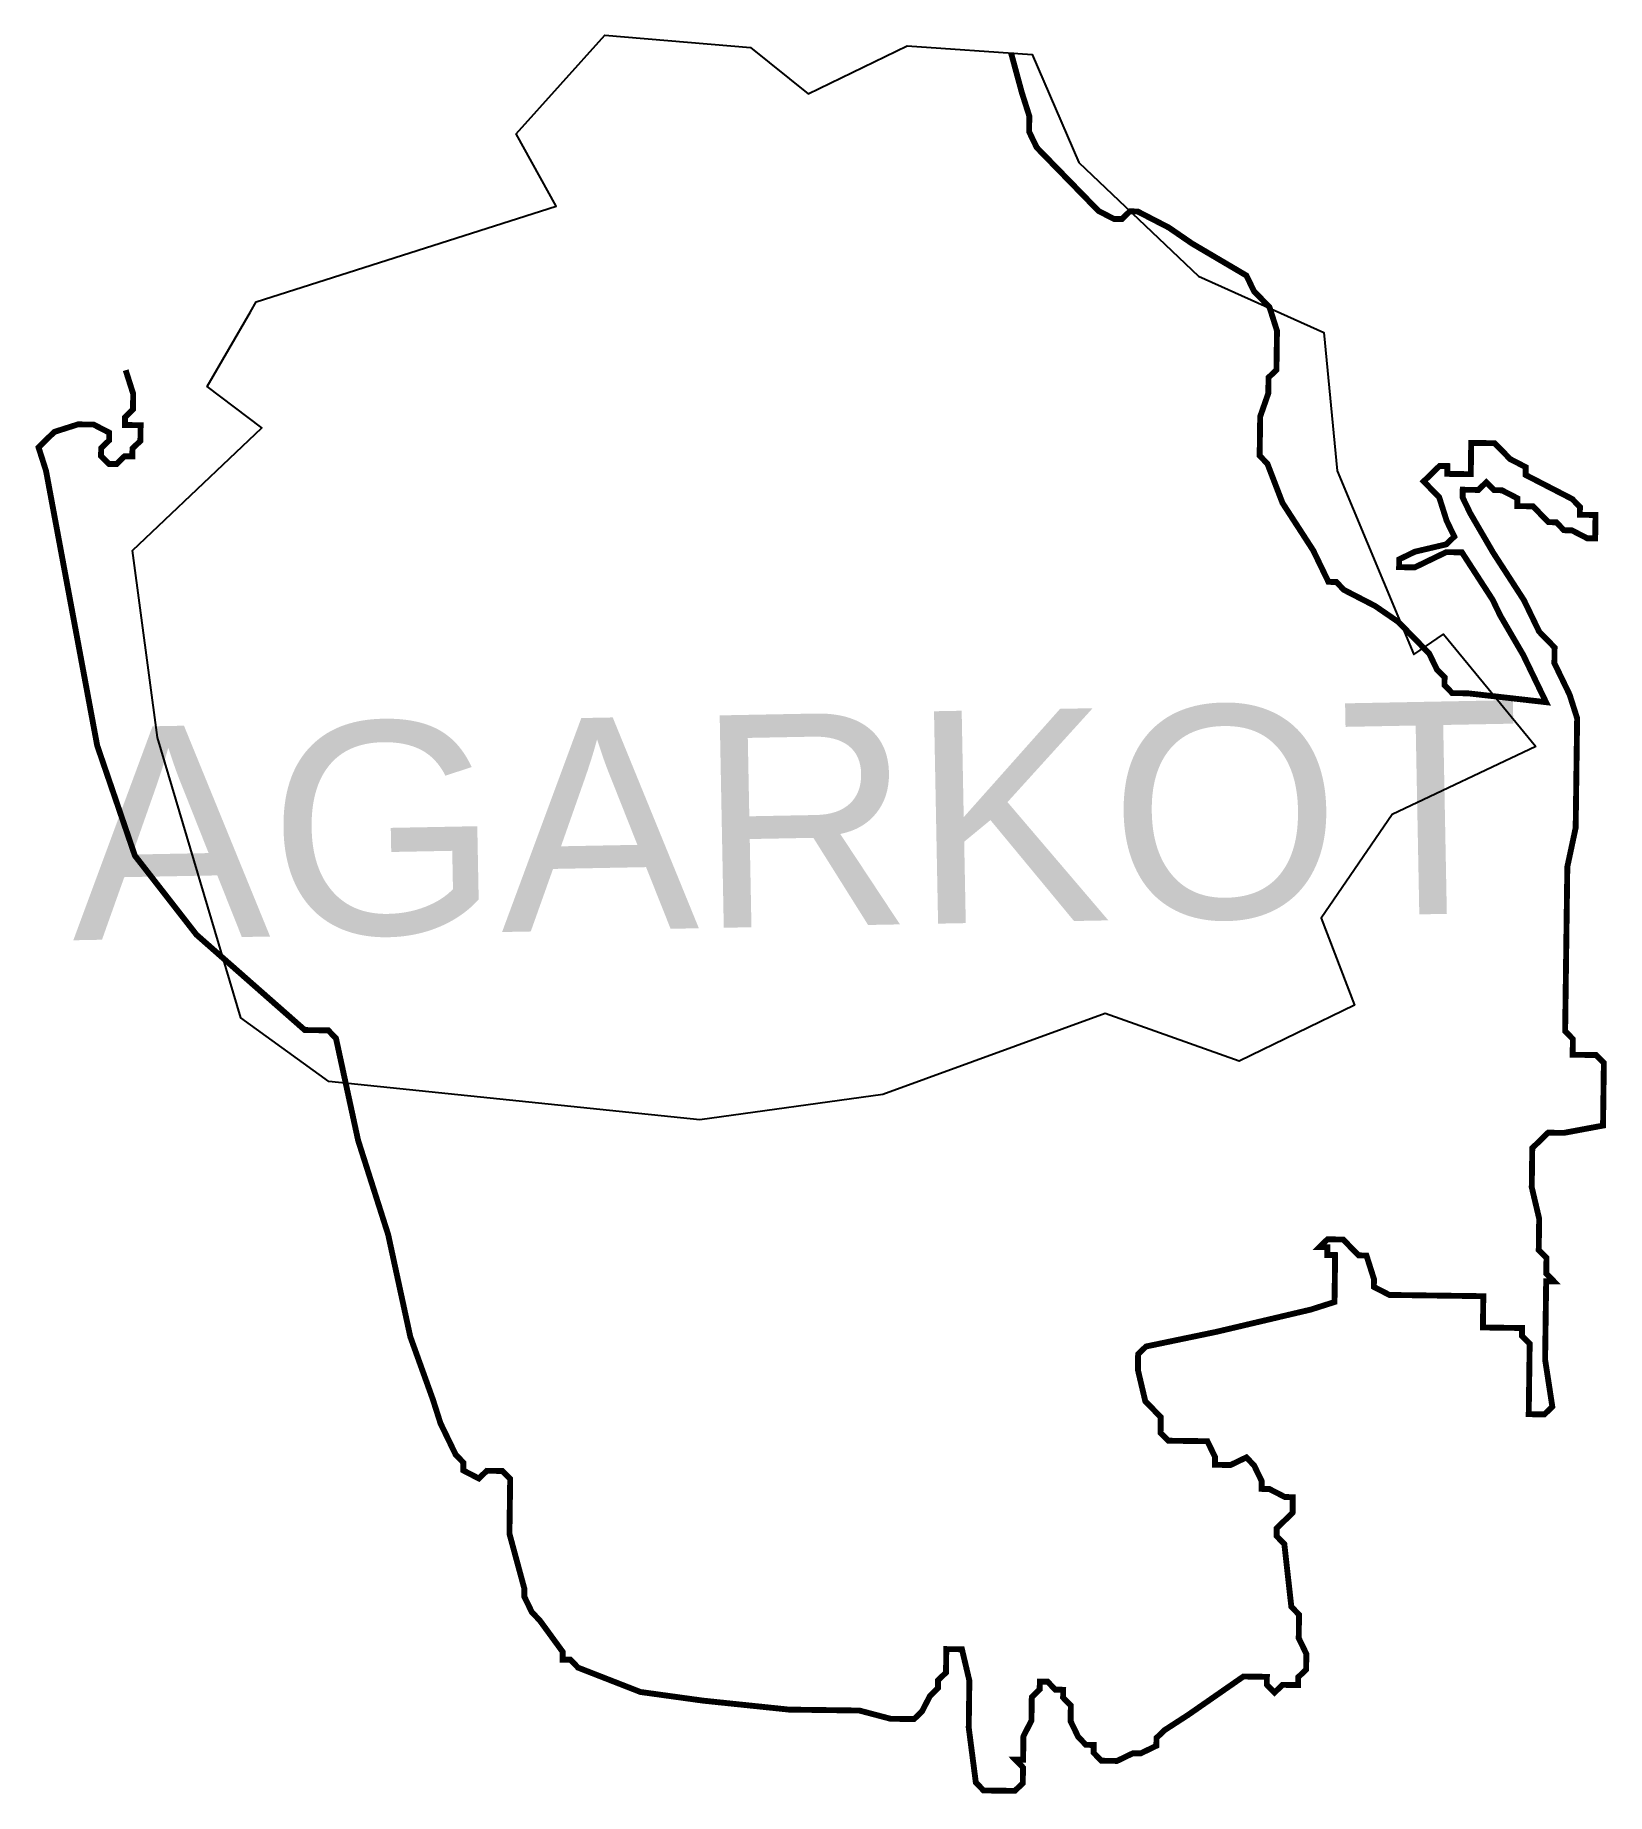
# Model space of a CAD drawing. Header units: metres. Extents: x 280876 to 281681, y 2051362 to 2052262.
import ezdxf

# ---------------------------------------------------------------- set-up
doc = ezdxf.new("R2010")
doc.units = ezdxf.units.M
for name, color, linetype in [('HIGH TIDE LINE', 6, 'Continuous'), ('village', 3, 'Continuous'), ('VILLAGE NAME', 250, 'Continuous')]:
    doc.layers.add(name, color=color, linetype=linetype)
doc.styles.get("Standard").update_dxf_attribs({"font": 'calibri.ttf'})

msp = doc.modelspace()

# ---------------------------------------------------------------- linework, layer by layer
at = {"layer": 'HIGH TIDE LINE', "lineweight": 0, "const_width": 3}
msp.add_lwpolyline([(281375.66, 2052252.97), (281381.15, 2052232.73), (281384.99, 2052220.66), (281384.89, 2052212.65), (281388.79, 2052204.58), (281392.74, 2052200.52), (281416.45, 2052176.16), (281420.41, 2052172.1), (281428.36, 2052167.99), (281432.37, 2052167.94), (281436.43, 2052171.89), (281440.43, 2052171.84), (281456.35, 2052163.61), (281468.26, 2052155.44), (281496.09, 2052139.04), (281499.99, 2052130.97), (281507.89, 2052122.86), (281511.74, 2052110.78), (281511.47, 2052090.75), (281507.41, 2052086.8), (281507.31, 2052078.79), (281503.14, 2052066.82), (281502.87, 2052046.79), (281506.83, 2052042.73), (281514.57, 2052022.59), (281530.27, 2051998.34), (281534.17, 2051990.27), (281538.07, 2051982.21), (281542.08, 2051982.15), (281546.03, 2051978.09), (281553.99, 2051973.98), (281561.95, 2051969.87), (281573.86, 2051961.7), (281581.76, 2051953.58), (281589.67, 2051945.46), (281593.57, 2051937.39), (281597.52, 2051933.33), (281597.47, 2051929.33), (281601.42, 2051925.27), (281609.43, 2051925.16), (281649.43, 2051920.62), (281637.74, 2051944.82), (281625.98, 2051965.01), (281622.09, 2051973.08), (281606.38, 2051997.33), (281598.37, 2051997.43), (281582.24, 2051989.63), (281574.23, 2051989.74), (281574.28, 2051993.75), (281582.35, 2051997.65), (281598.42, 2052001.44), (281602.48, 2052005.39), (281598.58, 2052013.46), (281594.74, 2052025.53), (281586.83, 2052033.65), (281594.95, 2052041.56), (281598.96, 2052041.5), (281598.9, 2052037.5), (281610.92, 2052037.34), (281611.13, 2052053.36), (281623.15, 2052053.2), (281627.1, 2052049.14), (281631.06, 2052045.08), (281639.01, 2052040.97), (281638.96, 2052036.96), (281654.88, 2052028.74), (281662.84, 2052024.63), (281666.79, 2052020.57), (281666.73, 2052016.56), (281674.75, 2052016.45), (281674.59, 2052004.43), (281670.58, 2052004.49), (281662.62, 2052008.6), (281658.62, 2052008.65), (281654.66, 2052012.71), (281650.66, 2052012.77), (281646.71, 2052016.83), (281642.75, 2052020.89), (281634.74, 2052020.99), (281634.8, 2052025), (281626.84, 2052029.11), (281622.83, 2052029.16), (281618.88, 2052033.22), (281614.82, 2052029.27), (281606.81, 2052029.38), (281606.76, 2052025.37), (281610.65, 2052017.31), (281622.41, 2051997.11), (281638.11, 2051972.86), (281645.91, 2051956.73), (281649.86, 2051952.67), (281653.81, 2051948.61), (281653.71, 2051940.6), (281661.5, 2051924.47), (281665.35, 2051912.4), (281664.6, 2051856.31), (281660.33, 2051836.33), (281659.21, 2051752.2), (281663.17, 2051748.14), (281663.06, 2051740.12), (281675.08, 2051739.96), (281679.03, 2051735.9), (281678.6, 2051703.85), (281658.52, 2051700.11), (281650.51, 2051700.22), (281646.45, 2051696.27), (281642.39, 2051692.31), (281642.12, 2051672.28), (281645.92, 2051656.2), (281645.7, 2051640.18), (281649.66, 2051636.12), (281649.55, 2051628.11), (281653.5, 2051624.05), (281649.5, 2051624.1), (281648.96, 2051584.04), (281652.65, 2051559.94), (281648.59, 2051555.99), (281640.58, 2051556.1), (281641.06, 2051592.16), (281637.11, 2051596.21), (281637.16, 2051600.22), (281617.13, 2051600.49), (281617.34, 2051616.51), (281569.28, 2051617.15), (281561.32, 2051621.26), (281561.37, 2051625.27), (281557.53, 2051637.34), (281553.52, 2051637.4), (281549.57, 2051641.46), (281545.61, 2051645.52), (281537.6, 2051645.62), (281533.54, 2051641.67), (281537.55, 2051641.62), (281537.5, 2051637.61), (281541.5, 2051637.56), (281541.18, 2051613.52), (281529.11, 2051609.67), (281480.88, 2051598.29), (281444.73, 2051590.76), (281440.67, 2051586.81), (281440.56, 2051578.79), (281444.35, 2051562.71), (281448.31, 2051558.66), (281452.26, 2051554.6), (281452.15, 2051546.58), (281456.1, 2051542.52), (281476.13, 2051542.26), (281480.03, 2051534.19), (281479.98, 2051530.18), (281487.99, 2051530.08), (281496.06, 2051533.98), (281500.01, 2051529.92), (281503.91, 2051521.85), (281503.85, 2051517.85), (281507.86, 2051517.79), (281515.82, 2051513.68), (281519.82, 2051513.63), (281519.72, 2051505.61), (281515.66, 2051501.66), (281511.6, 2051497.71), (281511.55, 2051493.7), (281515.5, 2051489.64), (281519.08, 2051457.54), (281523.03, 2051453.48), (281522.87, 2051441.46), (281526.77, 2051433.39), (281526.66, 2051425.38), (281522.6, 2051421.43), (281522.55, 2051417.42), (281514.54, 2051417.53), (281510.48, 2051413.57), (281506.53, 2051417.63), (281506.58, 2051421.64), (281494.56, 2051421.8), (281466.26, 2051402.14), (281454.13, 2051394.29), (281450.07, 2051390.34), (281450.02, 2051386.33), (281441.96, 2051382.43), (281437.95, 2051382.48), (281429.89, 2051378.58), (281421.87, 2051378.69), (281417.92, 2051382.75), (281417.98, 2051386.76), (281413.97, 2051386.81), (281410.02, 2051390.87), (281406.12, 2051398.93), (281406.23, 2051406.95), (281402.27, 2051411.01), (281402.33, 2051415.01), (281398.32, 2051415.07), (281394.37, 2051419.13), (281390.36, 2051419.18), (281390.31, 2051415.17), (281386.25, 2051411.22), (281386.09, 2051399.2), (281381.98, 2051391.24), (281381.82, 2051379.22), (281377.81, 2051379.28), (281381.76, 2051375.22), (281381.66, 2051367.2), (281377.6, 2051363.25), (281361.58, 2051363.46), (281357.62, 2051367.52), (281353.99, 2051395.62), (281354.31, 2051419.66), (281350.52, 2051435.74), (281342.51, 2051435.84), (281342.35, 2051423.82), (281338.29, 2051419.87), (281338.23, 2051415.87), (281334.18, 2051411.91), (281330.06, 2051403.95), (281326, 2051400), (281313.99, 2051400.16), (281298.02, 2051404.38), (281261.97, 2051404.86), (281217.96, 2051409.45), (281185.97, 2051413.88), (281154.08, 2051426.33), (281150.13, 2051430.39), (281146.12, 2051430.44), (281146.17, 2051434.45), (281134.37, 2051450.63), (281130.42, 2051454.69), (281126.52, 2051462.76), (281126.57, 2051466.76), (281118.93, 2051494.91), (281119.31, 2051522.96), (281115.35, 2051527.02), (281107.34, 2051527.13), (281103.28, 2051523.17), (281095.33, 2051527.29), (281095.38, 2051531.29), (281091.43, 2051535.35), (281083.63, 2051551.48), (281079.78, 2051563.56), (281068.19, 2051595.77), (281056.87, 2051648.01), (281041.48, 2051696.3), (281030.16, 2051748.54), (281026.21, 2051752.6), (281014.19, 2051752.76), (280958.75, 2051801.58), (280927.24, 2051842.07), (280907.95, 2051898.42), (280881.78, 2052039.02), (280877.93, 2052051.09), (280886.05, 2052059), (280898.12, 2052062.84), (280906.13, 2052062.74), (280914.09, 2052058.62), (280914.04, 2052054.62), (280909.98, 2052050.66), (280909.92, 2052046.66), (280913.88, 2052042.6), (280917.88, 2052042.55), (280921.94, 2052046.5), (280925.95, 2052046.45), (280926, 2052050.45), (280930.06, 2052054.4), (280930.17, 2052062.42), (280922.15, 2052062.52), (280922.21, 2052066.53), (280926.27, 2052070.48), (280926.37, 2052078.5), (280922.53, 2052090.57)], dxfattribs=at)
at = {"layer": 'village', "color": 3}
msp.add_polyline3d([(281644.26, 2051897.95, 0), (281570.72, 2051863.06, 0), (281534.42, 2051810.08, 0), (281551.41, 2051765.54, 0), (281492.42, 2051736.76, 0), (281423.76, 2051761.28, 0), (281309.96, 2051719.84, 0), (281216.4, 2051706.72, 0), (281026.46, 2051726.46, 0), (280981.48, 2051758.97, 0), (280938.86, 2051902.59, 0), (280925.94, 2051998.31, 0), (280992.24, 2052061.1, 0), (280964.2, 2052082.29, 0), (280986.33, 2052120.46, 0), (280989.31, 2052125.59, 0), (281142.87, 2052174.49, 0), (281122.35, 2052211.57, 0), (281167.81, 2052262.1, 0), (281242.33, 2052255.8, 0), (281271.77, 2052232.13, 0), (281322.43, 2052256.63, 0), (281386.49, 2052252.22, 0), (281410.3, 2052196.94, 0), (281471.6, 2052138.76, 0), (281535.64, 2052109.8, 0), (281542.46, 2052038.99, 0), (281581.84, 2051945.11, 0), (281596.92, 2051955.46, 0)], close=True, dxfattribs=at)

# ---------------------------------------------------------------- texts
at = {"layer": 'VILLAGE NAME', "insert": (280893.34, 2051907.44), "char_height": 108.7483, "attachment_point": 1, "rotation": 1.10283}
msp.add_mtext_dynamic_manual_height_columns('{\\fArial|b0|i0|c0|p34;AGARKOT}', width=726.9295, gutter_width=543.74, heights=[0], dxfattribs=at)

doc.saveas('drawing.dxf')
